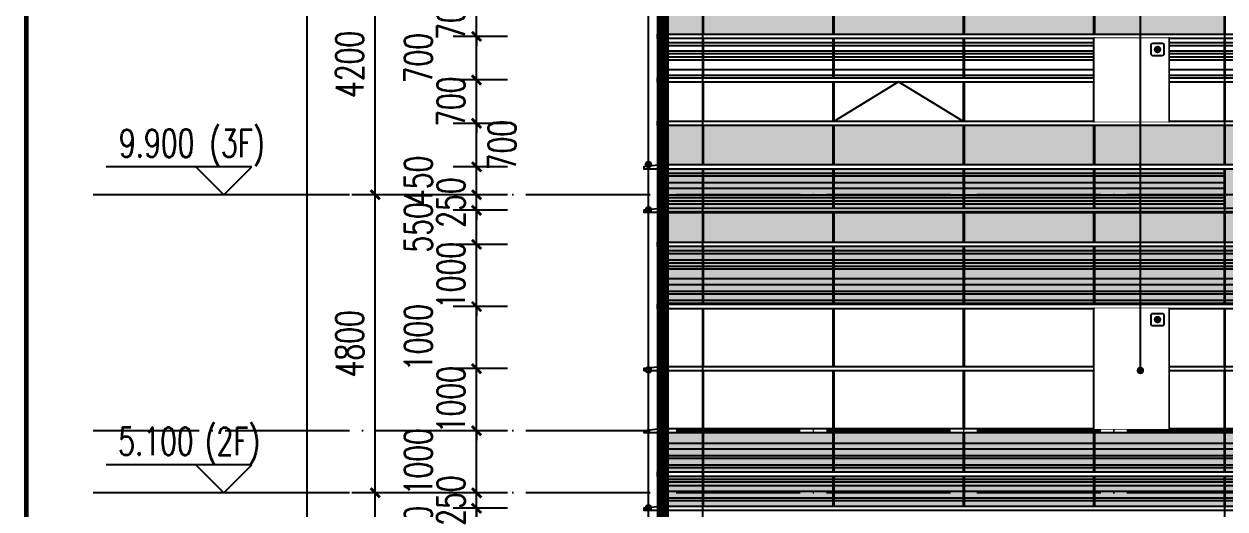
# Model space of a CAD drawing. Header units: millimetres. Extents: x 708158 to 1984082, y -168213 to -53.
# Drawn here: x 838020 to 857358, y -81118 to -73306 of the extents above; entities that cross this region are included whole.
import ezdxf

# ---------------------------------------------------------------- set-up
doc = ezdxf.new("R2010")
doc.units = ezdxf.units.MM
doc.header["$LTSCALE"] = 1000
doc.set_wipeout_variables(frame=1)
doc.linetypes.add('DOTE', pattern=[2.42, 2, -0.2, 0.02, -0.2])
doc.layers.get('0').update_dxf_attribs({"color": 8})
for name, color, linetype in [('A-AXIS', 1, 'DOTE'), ('A-看线', 63, 'Continuous'), ('DIM_ELEV', 3, 'Continuous'), ('DIM_LEAD', 3, 'Continuous'), ('DOTE', 1, 'DOTE'), ('PUB_DIM', 3, 'Continuous'), ('PUB_TEXT', 7, 'Continuous'), ('WINDOW', 4, 'Continuous'), ('立面加粗', 5, 'Continuous'), ('立面填充线2 穿孔板', 105, 'Continuous'), ('立面窗户线', 21, 'Continuous')]:
    doc.layers.add(name, color=color, linetype=linetype)
doc.layers.add('E-百叶', color=8, linetype='Continuous', lineweight=35)
doc.layers.add('图框', color=4, linetype='Continuous', lineweight=35)
doc.styles.add('_TCH_DIM', font='SIMPLEX', dxfattribs={"bigfont": 'GBCBIG'})
doc.styles.add('_TCH_DIM_T3', font='SIMPLEX', dxfattribs={"width": 0.705882, "bigfont": 'GBCBIG'})
doc.dimstyles.new('_TCH_ARCH&&150', dxfattribs={"dimtxt": 446.25, "dimasz": 150, "dimexe": 375, "dimexo": 450, "dimgap": 189.375, "dimtad": 1, "dimdec": 0, "dimzin": 0, "dimdsep": 46, "dimtxsty": '_TCH_DIM_T3', "dimblk": 'ARCHTICK', "dimcen": 0.09, "dimclrt": 7, "dimazin": 2, "dimtfac": 1, "dimtdec": 0, "dimtix": 1, "dimtmove": 2, "dimatfit": 3, "dimfxl": 1, "dimtolj": 1, "dimtzin": 0, "dimarcsym": 0})

# ---------------------------------------------------------------- blocks, each defined once
blk = doc.blocks.new('A$C24AE1B25')
at = {"layer": '立面窗户线'}
blk.add_lwpolyline([(46850, 30), (0, 30), (-30, 30), (-300, 0), (-300, -30), (0, -30), (46850, -30)], dxfattribs=at)
blk = doc.blocks.new('A$C16C20297')
at = {"layer": 'A-看线'}
for points in [[(10, -170), (650, -170), (650, -270), (10, -270)], [(10, -370), (650, -370), (650, -420), (10, -420)], [(10, -520), (650, -520), (650, -570), (10, -570)], [(10, -750), (650, -750), (650, -800), (10, -800)], [(10, -850), (650, -850), (650, -950), (10, -950)], [(10, -1050), (650, -1050), (650, -1100), (10, -1100)]]:
    blk.add_lwpolyline(points, close=True, dxfattribs=at)
at = {"layer": 'WINDOW'}
for points in [[(0, 0), (10, 0), (10, -640), (0, -640)], [(650, 0), (660, 0), (660, -640), (650, -640)], [(0, -700), (10, -700), (10, -1190), (0, -1190)], [(650, -700), (660, -700), (660, -1190), (650, -1190)]]:
    blk.add_lwpolyline(points, close=True, dxfattribs=at)
blk = doc.blocks.new('A$C079B5708')
at = {"layer": 'A-看线'}
for points in [[(0, -170), (2090, -170), (2090, -270), (0, -270)], [(2100, -170), (4190, -170), (4190, -270), (2100, -270)], [(4200, -170), (6290, -170), (6290, -270), (4200, -270)], [(6300, -170), (8390, -170), (8390, -270), (6300, -270)], [(0, -370), (2090, -370), (2090, -420), (0, -420)], [(2100, -370), (4190, -370), (4190, -420), (2100, -420)], [(4200, -370), (6290, -370), (6290, -420), (4200, -420)], [(6300, -370), (8390, -370), (8390, -420), (6300, -420)], [(0, -520), (2090, -520), (2090, -570), (0, -570)], [(2100, -520), (4190, -520), (4190, -570), (2100, -570)], [(4200, -520), (6290, -520), (6290, -570), (4200, -570)], [(6300, -520), (8390, -520), (8390, -570), (6300, -570)], [(0, -750), (2090, -750), (2090, -800), (0, -800)], [(2100, -750), (4190, -750), (4190, -800), (2100, -800)], [(4200, -750), (6290, -750), (6290, -800), (4200, -800)], [(6300, -750), (8390, -750), (8390, -800), (6300, -800)], [(0, -850), (2090, -850), (2090, -950), (0, -950)], [(2100, -850), (4190, -850), (4190, -950), (2100, -950)], [(4200, -850), (6290, -850), (6290, -950), (4200, -950)], [(6300, -850), (8390, -850), (8390, -950), (6300, -950)], [(0, -1050), (2090, -1050), (2090, -1100), (0, -1100)], [(2100, -1050), (4190, -1050), (4190, -1100), (2100, -1100)], [(4200, -1050), (6290, -1050), (6290, -1100), (4200, -1100)], [(6300, -1050), (8390, -1050), (8390, -1100), (6300, -1100)]]:
    blk.add_lwpolyline(points, close=True, dxfattribs=at)
at = {"layer": 'WINDOW'}
for points in [[(2090, 0), (2100, 0), (2100, -640), (2090, -640)], [(4190, 0), (4200, 0), (4200, -640), (4190, -640)], [(6290, 0), (6300, 0), (6300, -640), (6290, -640)], [(8390, 0), (8400, 0), (8400, -640), (8390, -640)], [(2090, -700), (2100, -700), (2100, -1190), (2090, -1190)], [(4190, -700), (4200, -700), (4200, -1190), (4190, -1190)], [(6290, -700), (6300, -700), (6300, -1190), (6290, -1190)], [(8390, -700), (8400, -700), (8400, -1190), (8390, -1190)]]:
    blk.add_lwpolyline(points, close=True, dxfattribs=at)
blk = doc.blocks.new('A$C05264923')
at = {"layer": '立面窗户线'}
blk.add_lwpolyline([(46850, 30), (0, 30), (-90, 30), (-90, -30), (0, -30), (46850, -30)], dxfattribs=at)
blk = doc.blocks.new('A$C570A7CAF')
at = {"layer": 'A-看线'}
for points in [[(10, -70), (650, -70), (650, -120), (10, -120)], [(10, -220), (650, -220), (650, -270), (10, -270)], [(10, -320), (650, -320), (650, -370), (10, -370)], [(10, -520), (650, -520), (650, -620), (10, -620)], [(10, -720), (650, -720), (650, -770), (10, -770)], [(10, -870), (650, -870), (650, -920), (10, -920)]]:
    blk.add_lwpolyline(points, close=True, dxfattribs=at)
at = {"layer": 'WINDOW'}
for points in [[(0, 0), (10, 0), (10, -940), (0, -940)], [(650, 0), (660, 0), (660, -940), (650, -940)]]:
    blk.add_lwpolyline(points, close=True, dxfattribs=at)
blk = doc.blocks.new('A$C48FF79B3')
at = {"layer": 'A-看线'}
for points in [[(0, -70), (2090, -70), (2090, -120), (0, -120)], [(2100, -70), (4190, -70), (4190, -120), (2100, -120)], [(4200, -70), (6290, -70), (6290, -120), (4200, -120)], [(6300, -70), (8390, -70), (8390, -120), (6300, -120)], [(0, -220), (2090, -220), (2090, -270), (0, -270)], [(0, -320), (2090, -320), (2090, -370), (0, -370)], [(2100, -220), (4190, -220), (4190, -270), (2100, -270)], [(2100, -320), (4190, -320), (4190, -370), (2100, -370)], [(4200, -220), (6290, -220), (6290, -270), (4200, -270)], [(4200, -320), (6290, -320), (6290, -370), (4200, -370)], [(6300, -220), (8390, -220), (8390, -270), (6300, -270)], [(6300, -320), (8390, -320), (8390, -370), (6300, -370)], [(0, -520), (2090, -520), (2090, -620), (0, -620)], [(2100, -520), (4190, -520), (4190, -620), (2100, -620)], [(4200, -520), (6290, -520), (6290, -620), (4200, -620)], [(6300, -520), (8390, -520), (8390, -620), (6300, -620)], [(0, -720), (2090, -720), (2090, -770), (0, -770)], [(2100, -720), (4190, -720), (4190, -770), (2100, -770)], [(4200, -720), (6290, -720), (6290, -770), (4200, -770)], [(6300, -720), (8390, -720), (8390, -770), (6300, -770)], [(0, -870), (2090, -870), (2090, -920), (0, -920)], [(2100, -870), (4190, -870), (4190, -920), (2100, -920)], [(4200, -870), (6290, -870), (6290, -920), (4200, -920)], [(6300, -870), (8390, -870), (8390, -920), (6300, -920)]]:
    blk.add_lwpolyline(points, close=True, dxfattribs=at)
at = {"layer": 'WINDOW'}
for points in [[(2090, 0), (2100, 0), (2100, -940), (2090, -940)], [(4190, 0), (4200, 0), (4200, -940), (4190, -940)], [(6290, 0), (6300, 0), (6300, -940), (6290, -940)], [(8390, 0), (8400, 0), (8400, -940), (8390, -940)]]:
    blk.add_lwpolyline(points, close=True, dxfattribs=at)
blk = doc.blocks.new('A$C1E11455A')
at = {"layer": 'A-看线'}
for points in [[(5, -70), (645, -70), (645, -120), (5, -120)], [(5, -220), (645, -220), (645, -320), (5, -320)], [(5, -420), (645, -420), (645, -470), (5, -470)], [(5, -520), (645, -520), (645, -570), (5, -570)]]:
    blk.add_lwpolyline(points, close=True, dxfattribs=at)
at = {"layer": 'WINDOW'}
for points in [[(-5, 0), (5, 0), (5, -640), (-5, -640)], [(645, 0), (655, 0), (655, -640), (645, -640)]]:
    blk.add_lwpolyline(points, close=True, dxfattribs=at)
blk = doc.blocks.new('A$C0C685A8F')
at = {"layer": 'A-看线'}
for points in [[(0, -70), (2090, -70), (2090, -120), (0, -120)], [(2100, -70), (4190, -70), (4190, -120), (2100, -120)], [(4200, -70), (6290, -70), (6290, -120), (4200, -120)], [(6300, -70), (8390, -70), (8390, -120), (6300, -120)], [(0, -220), (2090, -220), (2090, -320), (0, -320)], [(2100, -220), (4190, -220), (4190, -320), (2100, -320)], [(4200, -220), (6290, -220), (6290, -320), (4200, -320)], [(6300, -220), (8390, -220), (8390, -320), (6300, -320)], [(0, -420), (2090, -420), (2090, -470), (0, -470)], [(0, -520), (2090, -520), (2090, -570), (0, -570)], [(2100, -420), (4190, -420), (4190, -470), (2100, -470)], [(2100, -520), (4190, -520), (4190, -570), (2100, -570)], [(4200, -420), (6290, -420), (6290, -470), (4200, -470)], [(4200, -520), (6290, -520), (6290, -570), (4200, -570)], [(6300, -420), (8390, -420), (8390, -470), (6300, -470)], [(6300, -520), (8390, -520), (8390, -570), (6300, -570)]]:
    blk.add_lwpolyline(points, close=True, dxfattribs=at)
at = {"layer": 'WINDOW'}
for points in [[(2090, 0), (2100, 0), (2100, -640), (2090, -640)], [(4190, 0), (4200, 0), (4200, -640), (4190, -640)], [(6290, 0), (6300, 0), (6300, -640), (6290, -640)], [(8390, 0), (8400, 0), (8400, -640), (8390, -640)]]:
    blk.add_lwpolyline(points, close=True, dxfattribs=at)
blk = doc.blocks.new('A$C3C50578F')
at = {"layer": 'WINDOW'}
for points in [[(0, 0), (10, 0), (10, -490), (0, -490)], [(650, 0), (660, 0), (660, -490), (650, -490)], [(0, -1550), (10, -1550), (10, -2490), (0, -2490)], [(650, -1550), (660, -1550), (660, -2490), (650, -2490)], [(0, -2550), (10, -2550), (10, -3490), (0, -3490)], [(650, -2550), (660, -2550), (660, -3490), (650, -3490)]]:
    blk.add_lwpolyline(points, close=True, dxfattribs=at)
blk = doc.blocks.new('A$C646C2EE2')
at = {"layer": 'A-看线'}
for points in [[(0, -70), (2090, -70), (2090, -120), (0, -120)], [(2100, -70), (4190, -70), (4190, -120), (2100, -120)], [(4200, -70), (6290, -70), (6290, -120), (4200, -120)], [(6300, -70), (8390, -70), (8390, -120), (6300, -120)], [(0, -200), (2090, -200), (2090, -250), (0, -250)], [(0, -300), (2090, -300), (2090, -350), (0, -350)], [(2100, -200), (4190, -200), (4190, -250), (2100, -250)], [(2100, -300), (4190, -300), (4190, -350), (2100, -350)], [(4200, -200), (6290, -200), (6290, -250), (4200, -250)], [(4200, -300), (6290, -300), (6290, -350), (4200, -350)], [(6300, -200), (8390, -200), (8390, -250), (6300, -250)], [(6300, -300), (8390, -300), (8390, -350), (6300, -350)], [(0, -500), (2090, -500), (2090, -600), (0, -600)], [(2100, -500), (4190, -500), (4190, -600), (2100, -600)], [(4200, -500), (6290, -500), (6290, -600), (4200, -600)], [(6300, -500), (8390, -500), (8390, -600), (6300, -600)]]:
    blk.add_lwpolyline(points, close=True, dxfattribs=at)
at = {"layer": 'WINDOW'}
for points in [[(2090, 0), (2100, 0), (2100, -640), (2090, -640)], [(4190, 0), (4200, 0), (4200, -640), (4190, -640)], [(6290, 0), (6300, 0), (6300, -640), (6290, -640)], [(8390, 0), (8400, 0), (8400, -640), (8390, -640)]]:
    blk.add_lwpolyline(points, close=True, dxfattribs=at)
blk = doc.blocks.new('A$C4AFF7EBF')
at = {"layer": 'A-看线'}
for points in [[(5, -70), (645, -70), (645, -120), (5, -120)], [(5, -200), (645, -200), (645, -250), (5, -250)], [(5, -300), (645, -300), (645, -350), (5, -350)], [(5, -500), (645, -500), (645, -600), (5, -600)]]:
    blk.add_lwpolyline(points, close=True, dxfattribs=at)
at = {"layer": 'WINDOW'}
for points in [[(-5, 0), (5, 0), (5, -640), (-5, -640)], [(645, 0), (655, 0), (655, -640), (645, -640)]]:
    blk.add_lwpolyline(points, close=True, dxfattribs=at)
blk = doc.blocks.new('A$C59A864C1')
at = {"layer": 'WINDOW'}
for points in [[(2090, 0), (2100, 0), (2100, -640), (2090, -640)], [(4190, 0), (4200, 0), (4200, -640), (4190, -640)], [(6290, 0), (6300, 0), (6300, -640), (6290, -640)], [(8390, 0), (8400, 0), (8400, -640), (8390, -640)], [(2090, -1400), (2100, -1400), (2100, -2040), (2090, -2040)], [(4190, -1400), (4200, -1400), (4200, -2040), (4190, -2040)], [(6290, -1400), (6300, -1400), (6300, -2040), (6290, -2040)], [(8390, -1400), (8400, -1400), (8400, -2040), (8390, -2040)], [(2090, -2100), (2100, -2100), (2100, -2740), (2090, -2740)], [(4190, -2100), (4200, -2100), (4200, -2740), (4190, -2740)], [(6290, -2100), (6300, -2100), (6300, -2740), (6290, -2740)], [(8390, -2100), (8400, -2100), (8400, -2740), (8390, -2740)]]:
    blk.add_lwpolyline(points, close=True, dxfattribs=at)
blk.add_lwpolyline([(4190, -2040), (3145, -1400), (2100, -2040)], dxfattribs=at)
blk = doc.blocks.new('A$C4BD9167B')
at = {"layer": 'WINDOW'}
for points in [[(-5, 0), (5, 0), (5, -640), (-5, -640)], [(645, 0), (655, 0), (655, -640), (645, -640)], [(-5, -1400), (5, -1400), (5, -2040), (-5, -2040)], [(645, -1400), (655, -1400), (655, -2040), (645, -2040)], [(-5, -2100), (5, -2100), (5, -2740), (-5, -2740)], [(645, -2100), (655, -2100), (655, -2740), (645, -2740)]]:
    blk.add_lwpolyline(points, close=True, dxfattribs=at)
blk = doc.blocks.new('A$C3ddea0d8')
at = {"layer": 'DIM_LEAD', "color": 1}
blk.add_lwpolyline([(-80, 100), (80, 100, -0.414214), (100, 80), (100, -80, -0.414214), (80, -100), (-80, -100, -0.414214), (-100, -80), (-100, 80, -0.414214)], format="xyb", close=True, dxfattribs=at)
at = {"layer": 'DIM_LEAD', "color": 1, "const_width": 60}
blk.add_lwpolyline([(0, -30, 1), (0, 30, 1)], format="xyb", close=True, dxfattribs=at)
blk = doc.blocks.new('A$C742050ed')
at = {"layer": 'WINDOW'}
for points in [[(10, 0), (0, 0), (0, -1940), (10, -1940)], [(1210, 0), (1200, 0), (1200, -1940), (1210, -1940)]]:
    blk.add_lwpolyline(points, close=True, dxfattribs=at)
blk.add_wipeout([(10, 0), (1200, 0), (1200, -1940), (10, -1940)]).dxf.layer = 'WINDOW'
blk.add_blockref('A$C3ddea0d8', (1024, -180))
blk = doc.blocks.new('A$C68c6f59b')
at = {"layer": 'WINDOW'}
for points in [[(10, -700), (0, -700), (0, -2040), (10, -2040)], [(1210, -700), (1200, -700), (1200, -2040), (1210, -2040)]]:
    blk.add_lwpolyline(points, close=True, dxfattribs=at)
blk.add_wipeout([(10, -700), (1200, -700), (1200, -2040), (10, -2040)]).dxf.layer = 'WINDOW'
blk.add_blockref('A$C3ddea0d8', (1024, -880))
blk = doc.blocks.new('A$C1b228231')
at = {"layer": 'E-百叶'}
for name, p in [('A$C68c6f59b', (0, -29400)), ('A$C742050ed', (0, -34450))]:
    blk.add_blockref(name, p, dxfattribs=at)
blk = doc.blocks.new('A$C998f5811')
at = {"layer": '图框', "color": 4, "const_width": 74.2}
blk.add_lwpolyline([(-122400, 1500), (-1500, 1500), (-1500, 87600), (-122400, 87600)], close=True, dxfattribs=at)
blk = doc.blocks.new('_ArchTick')
at = {"color": 0, "linetype": 'ByBlock', "const_width": 0.3}
blk.add_lwpolyline([(-0.5, -0.5), (0.5, 0.5)], dxfattribs=at)
blk = doc.blocks.new('*D648')
at = {"layer": 'Defpoints', "color": 0, "transparency": 16777216}
for p in [(845307, -81107), (846255, -81107), (846255, -82107)]:
    blk.add_point(p, dxfattribs=at)
at = {"layer": 'PUB_DIM', "color": 0, "lineweight": -2, "transparency": 16777216}
for p, q in [((845805, -81107), (844932, -81107)), ((845307, -82107), (845307, -81107)), ((845805, -82107), (844932, -82107))]:
    blk.add_line(p, q, dxfattribs=at)
at = {"layer": 'PUB_DIM', "color": 0, "lineweight": -2, "transparency": 16777216, "xscale": 150, "yscale": 150, "zscale": 150}
for p, rotation in [((845307, -81107), 90), ((845307, -82107), 270)]:
    blk.add_blockref('_ArchTick', p, dxfattribs=dict(at, rotation=rotation))
at = {"layer": 'PUB_DIM', "color": 7, "transparency": 16777216, "insert": (844369, -81607), "char_height": 446.2, "attachment_point": 5, "rotation": 90, "style": '_TCH_DIM_T3'}
blk.add_mtext('\\A1;1000', dxfattribs=at)
blk = doc.blocks.new('*D649')
at = {"layer": 'Defpoints', "color": 0, "transparency": 16777216}
for p in [(845307, -80857), (846255, -80857), (846255, -81107)]:
    blk.add_point(p, dxfattribs=at)
at = {"layer": 'PUB_DIM', "color": 0, "lineweight": -2, "transparency": 16777216}
for p, q in [((845307, -80857), (845307, -80707)), ((845805, -80857), (844932, -80857)), ((845307, -81107), (845307, -80857)), ((845805, -81107), (844932, -81107)), ((845307, -81107), (845307, -81257))]:
    blk.add_line(p, q, dxfattribs=at)
at = {"layer": 'PUB_DIM', "color": 0, "lineweight": -2, "transparency": 16777216, "xscale": 150, "yscale": 150, "zscale": 150}
for p, rotation in [((845307, -80857), 270), ((845307, -81107), 90)]:
    blk.add_blockref('_ArchTick', p, dxfattribs=dict(at, rotation=rotation))
at = {"layer": 'PUB_DIM', "color": 7, "transparency": 16777216, "insert": (844894, -80982), "char_height": 446.2, "attachment_point": 5, "rotation": 90, "style": '_TCH_DIM_T3'}
blk.add_mtext('\\A1;250', dxfattribs=at)
blk = doc.blocks.new('*D650')
at = {"layer": 'Defpoints', "color": 0, "transparency": 16777216}
for p in [(845307, -79857), (846255, -79857), (846255, -80857)]:
    blk.add_point(p, dxfattribs=at)
at = {"layer": 'PUB_DIM', "color": 0, "lineweight": -2, "transparency": 16777216}
for p, q in [((845805, -79857), (844932, -79857)), ((845307, -80857), (845307, -79857)), ((845805, -80857), (844932, -80857))]:
    blk.add_line(p, q, dxfattribs=at)
at = {"layer": 'PUB_DIM', "color": 0, "lineweight": -2, "transparency": 16777216, "xscale": 150, "yscale": 150, "zscale": 150}
for p, rotation in [((845307, -79857), 90), ((845307, -80857), 270)]:
    blk.add_blockref('_ArchTick', p, dxfattribs=dict(at, rotation=rotation))
at = {"layer": 'PUB_DIM', "color": 7, "transparency": 16777216, "insert": (844369, -80357), "char_height": 446.2, "attachment_point": 5, "rotation": 90, "style": '_TCH_DIM_T3'}
blk.add_mtext('\\A1;1000', dxfattribs=at)
blk = doc.blocks.new('*D651')
at = {"layer": 'Defpoints', "color": 0, "transparency": 16777216}
for p in [(845307, -78857), (846255, -78857), (846255, -79857)]:
    blk.add_point(p, dxfattribs=at)
at = {"layer": 'PUB_DIM', "color": 0, "lineweight": -2, "transparency": 16777216}
for p, q in [((845805, -78857), (844932, -78857)), ((845307, -78857), (845307, -78707)), ((845307, -79857), (845307, -78857)), ((845805, -79857), (844932, -79857)), ((845307, -79857), (845307, -80007))]:
    blk.add_line(p, q, dxfattribs=at)
at = {"layer": 'PUB_DIM', "color": 0, "lineweight": -2, "transparency": 16777216, "xscale": 150, "yscale": 150, "zscale": 150}
for p, rotation in [((845307, -78857), 270), ((845307, -79857), 90)]:
    blk.add_blockref('_ArchTick', p, dxfattribs=dict(at, rotation=rotation))
at = {"layer": 'PUB_DIM', "color": 7, "transparency": 16777216, "insert": (844894, -79357), "char_height": 446.2, "attachment_point": 5, "rotation": 90, "style": '_TCH_DIM_T3'}
blk.add_mtext('\\A1;1000', dxfattribs=at)
blk = doc.blocks.new('*D652')
at = {"layer": 'Defpoints', "color": 0, "transparency": 16777216}
for p in [(845307, -77857), (846255, -77857), (846255, -78857)]:
    blk.add_point(p, dxfattribs=at)
at = {"layer": 'PUB_DIM', "color": 0, "lineweight": -2, "transparency": 16777216}
for p, q in [((845805, -77857), (844932, -77857)), ((845307, -78857), (845307, -77857)), ((845805, -78857), (844932, -78857))]:
    blk.add_line(p, q, dxfattribs=at)
at = {"layer": 'PUB_DIM', "color": 0, "lineweight": -2, "transparency": 16777216, "xscale": 150, "yscale": 150, "zscale": 150}
for p, rotation in [((845307, -77857), 90), ((845307, -78857), 270)]:
    blk.add_blockref('_ArchTick', p, dxfattribs=dict(at, rotation=rotation))
at = {"layer": 'PUB_DIM', "color": 7, "transparency": 16777216, "insert": (844369, -78357), "char_height": 446.2, "attachment_point": 5, "rotation": 90, "style": '_TCH_DIM_T3'}
blk.add_mtext('\\A1;1000', dxfattribs=at)
blk = doc.blocks.new('*D653')
at = {"layer": 'Defpoints', "color": 0, "transparency": 16777216}
for p in [(845307, -76857), (846255, -76857), (846255, -77857)]:
    blk.add_point(p, dxfattribs=at)
at = {"layer": 'PUB_DIM', "color": 0, "lineweight": -2, "transparency": 16777216}
for p, q in [((845307, -76857), (845307, -76707)), ((845805, -76857), (844932, -76857)), ((845307, -77857), (845307, -76857)), ((845805, -77857), (844932, -77857)), ((845307, -77857), (845307, -78007))]:
    blk.add_line(p, q, dxfattribs=at)
at = {"layer": 'PUB_DIM', "color": 0, "lineweight": -2, "transparency": 16777216, "xscale": 150, "yscale": 150, "zscale": 150}
for p, rotation in [((845307, -76857), 270), ((845307, -77857), 90)]:
    blk.add_blockref('_ArchTick', p, dxfattribs=dict(at, rotation=rotation))
at = {"layer": 'PUB_DIM', "color": 7, "transparency": 16777216, "insert": (844894, -77357), "char_height": 446.2, "attachment_point": 5, "rotation": 90, "style": '_TCH_DIM_T3'}
blk.add_mtext('\\A1;1000', dxfattribs=at)
blk = doc.blocks.new('*D654')
at = {"layer": 'Defpoints', "color": 0, "transparency": 16777216}
for p in [(845307, -76307), (846255, -76307), (846255, -76857)]:
    blk.add_point(p, dxfattribs=at)
at = {"layer": 'PUB_DIM', "color": 0, "lineweight": -2, "transparency": 16777216}
for p, q in [((845805, -76307), (844932, -76307)), ((845307, -76857), (845307, -76307)), ((845805, -76857), (844932, -76857))]:
    blk.add_line(p, q, dxfattribs=at)
at = {"layer": 'PUB_DIM', "color": 0, "lineweight": -2, "transparency": 16777216, "xscale": 150, "yscale": 150, "zscale": 150}
for p, rotation in [((845307, -76307), 90), ((845307, -76857), 270)]:
    blk.add_blockref('_ArchTick', p, dxfattribs=dict(at, rotation=rotation))
at = {"layer": 'PUB_DIM', "color": 7, "transparency": 16777216, "insert": (844369, -76582), "char_height": 446.2, "attachment_point": 5, "rotation": 90, "style": '_TCH_DIM_T3'}
blk.add_mtext('\\A1;550', dxfattribs=at)
blk = doc.blocks.new('*D655')
at = {"layer": 'Defpoints', "color": 0, "transparency": 16777216}
for p in [(845307, -76057), (846255, -76057), (846255, -76307)]:
    blk.add_point(p, dxfattribs=at)
at = {"layer": 'PUB_DIM', "color": 0, "lineweight": -2, "transparency": 16777216}
for p, q in [((845307, -76057), (845307, -75907)), ((845805, -76057), (844932, -76057)), ((845307, -76307), (845307, -76057)), ((845805, -76307), (844932, -76307)), ((845307, -76307), (845307, -76457))]:
    blk.add_line(p, q, dxfattribs=at)
at = {"layer": 'PUB_DIM', "color": 0, "lineweight": -2, "transparency": 16777216, "xscale": 150, "yscale": 150, "zscale": 150}
for p, rotation in [((845307, -76057), 270), ((845307, -76307), 90)]:
    blk.add_blockref('_ArchTick', p, dxfattribs=dict(at, rotation=rotation))
at = {"layer": 'PUB_DIM', "color": 7, "transparency": 16777216, "insert": (844894, -76182), "char_height": 446.2, "attachment_point": 5, "rotation": 90, "style": '_TCH_DIM_T3'}
blk.add_mtext('\\A1;250', dxfattribs=at)
blk = doc.blocks.new('*D656')
at = {"layer": 'Defpoints', "color": 0, "transparency": 16777216}
for p in [(845307, -75607), (846255, -75607), (846255, -76057)]:
    blk.add_point(p, dxfattribs=at)
at = {"layer": 'PUB_DIM', "color": 0, "lineweight": -2, "transparency": 16777216}
for p, q in [((845805, -75607), (844932, -75607)), ((845307, -76057), (845307, -75607)), ((845805, -76057), (844932, -76057))]:
    blk.add_line(p, q, dxfattribs=at)
at = {"layer": 'PUB_DIM', "color": 0, "lineweight": -2, "transparency": 16777216, "xscale": 150, "yscale": 150, "zscale": 150}
for p, rotation in [((845307, -75607), 90), ((845307, -76057), 270)]:
    blk.add_blockref('_ArchTick', p, dxfattribs=dict(at, rotation=rotation))
at = {"layer": 'PUB_DIM', "color": 7, "transparency": 16777216, "insert": (844369, -75832), "char_height": 446.2, "attachment_point": 5, "rotation": 90, "style": '_TCH_DIM_T3'}
blk.add_mtext('\\A1;450', dxfattribs=at)
blk = doc.blocks.new('*D657')
at = {"layer": 'Defpoints', "color": 0, "transparency": 16777216}
for p in [(845307, -74907), (846255, -74907), (846255, -75607)]:
    blk.add_point(p, dxfattribs=at)
at = {"layer": 'PUB_DIM', "color": 0, "lineweight": -2, "transparency": 16777216}
for p, q in [((845805, -74907), (844932, -74907)), ((845307, -75607), (845307, -74907)), ((845805, -75607), (844932, -75607))]:
    blk.add_line(p, q, dxfattribs=at)
at = {"layer": 'PUB_DIM', "color": 0, "lineweight": -2, "transparency": 16777216, "xscale": 150, "yscale": 150, "zscale": 150}
for p, rotation in [((845307, -74907), 90), ((845307, -75607), 270)]:
    blk.add_blockref('_ArchTick', p, dxfattribs=dict(at, rotation=rotation))
at = {"layer": 'PUB_DIM', "color": 7, "transparency": 16777216, "insert": (845719, -75257), "char_height": 446.2, "attachment_point": 5, "rotation": 90, "style": '_TCH_DIM_T3'}
blk.add_mtext('\\A1;700', dxfattribs=at)
blk = doc.blocks.new('*D658')
at = {"layer": 'Defpoints', "color": 0, "transparency": 16777216}
for p in [(845307, -74207), (846255, -74207), (846255, -74907)]:
    blk.add_point(p, dxfattribs=at)
at = {"layer": 'PUB_DIM', "color": 0, "lineweight": -2, "transparency": 16777216}
for p, q in [((845307, -74207), (845307, -74057)), ((845805, -74207), (844932, -74207)), ((845307, -74907), (845307, -74207)), ((845805, -74907), (844932, -74907)), ((845307, -74907), (845307, -75057))]:
    blk.add_line(p, q, dxfattribs=at)
at = {"layer": 'PUB_DIM', "color": 0, "lineweight": -2, "transparency": 16777216, "xscale": 150, "yscale": 150, "zscale": 150}
for p, rotation in [((845307, -74207), 270), ((845307, -74907), 90)]:
    blk.add_blockref('_ArchTick', p, dxfattribs=dict(at, rotation=rotation))
at = {"layer": 'PUB_DIM', "color": 7, "transparency": 16777216, "insert": (844894, -74557), "char_height": 446.2, "attachment_point": 5, "rotation": 90, "style": '_TCH_DIM_T3'}
blk.add_mtext('\\A1;700', dxfattribs=at)
blk = doc.blocks.new('*D659')
at = {"layer": 'Defpoints', "color": 0, "transparency": 16777216}
for p in [(845307, -73507), (846255, -73507), (846255, -74207)]:
    blk.add_point(p, dxfattribs=at)
at = {"layer": 'PUB_DIM', "color": 0, "lineweight": -2, "transparency": 16777216}
for p, q in [((845805, -73507), (844932, -73507)), ((845307, -74207), (845307, -73507)), ((845805, -74207), (844932, -74207))]:
    blk.add_line(p, q, dxfattribs=at)
at = {"layer": 'PUB_DIM', "color": 0, "lineweight": -2, "transparency": 16777216, "xscale": 150, "yscale": 150, "zscale": 150}
for p, rotation in [((845307, -73507), 90), ((845307, -74207), 270)]:
    blk.add_blockref('_ArchTick', p, dxfattribs=dict(at, rotation=rotation))
at = {"layer": 'PUB_DIM', "color": 7, "transparency": 16777216, "insert": (844369, -73857), "char_height": 446.2, "attachment_point": 5, "rotation": 90, "style": '_TCH_DIM_T3'}
blk.add_mtext('\\A1;700', dxfattribs=at)
blk = doc.blocks.new('*D660')
at = {"layer": 'Defpoints', "color": 0, "transparency": 16777216}
for p in [(845307, -72807), (846255, -72807), (846255, -73507)]:
    blk.add_point(p, dxfattribs=at)
at = {"layer": 'PUB_DIM', "color": 0, "lineweight": -2, "transparency": 16777216}
for p, q in [((845307, -72807), (845307, -72657)), ((845805, -72807), (844932, -72807)), ((845307, -73507), (845307, -72807)), ((845805, -73507), (844932, -73507)), ((845307, -73507), (845307, -73657))]:
    blk.add_line(p, q, dxfattribs=at)
at = {"layer": 'PUB_DIM', "color": 0, "lineweight": -2, "transparency": 16777216, "xscale": 150, "yscale": 150, "zscale": 150}
for p, rotation in [((845307, -72807), 270), ((845307, -73507), 90)]:
    blk.add_blockref('_ArchTick', p, dxfattribs=dict(at, rotation=rotation))
at = {"layer": 'PUB_DIM', "color": 7, "transparency": 16777216, "insert": (844894, -73157), "char_height": 446.2, "attachment_point": 5, "rotation": 90, "style": '_TCH_DIM_T3'}
blk.add_mtext('\\A1;700', dxfattribs=at)
blk = doc.blocks.new('*D719')
at = {"layer": 'Defpoints', "color": 0, "transparency": 16777216}
for p in [(842578, -37657), (845052, -37657), (845052, -85957)]:
    blk.add_point(p, dxfattribs=at)
at = {"layer": 'PUB_DIM', "color": 0, "lineweight": -2, "transparency": 16777216}
for p, q in [((844602, -37657), (842203, -37657)), ((842578, -85957), (842578, -37657)), ((844602, -85957), (842203, -85957))]:
    blk.add_line(p, q, dxfattribs=at)
at = {"layer": 'PUB_DIM', "color": 0, "lineweight": -2, "transparency": 16777216, "xscale": 150, "yscale": 150, "zscale": 150}
for p, rotation in [((842578, -37657), 90), ((842578, -85957), 270)]:
    blk.add_blockref('_ArchTick', p, dxfattribs=dict(at, rotation=rotation))
at = {"layer": 'PUB_DIM', "color": 7, "transparency": 16777216, "insert": (842166, -61807), "char_height": 446.2, "attachment_point": 5, "rotation": 90, "style": '_TCH_DIM_T3'}
blk.add_mtext('\\A1;48300', dxfattribs=at)
blk = doc.blocks.new('*D720')
at = {"layer": 'Defpoints', "color": 0, "transparency": 16777216}
for p in [(843675, -80857), (845052, -80857), (845052, -85957)]:
    blk.add_point(p, dxfattribs=at)
at = {"layer": 'PUB_DIM', "color": 0, "lineweight": -2, "transparency": 16777216}
for p, q in [((844602, -80857), (843300, -80857)), ((843675, -85957), (843675, -80857)), ((844602, -85957), (843300, -85957))]:
    blk.add_line(p, q, dxfattribs=at)
at = {"layer": 'PUB_DIM', "color": 0, "lineweight": -2, "transparency": 16777216, "xscale": 150, "yscale": 150, "zscale": 150}
for p, rotation in [((843675, -80857), 90), ((843675, -85957), 270)]:
    blk.add_blockref('_ArchTick', p, dxfattribs=dict(at, rotation=rotation))
at = {"layer": 'PUB_DIM', "color": 7, "transparency": 16777216, "insert": (843262, -83407), "char_height": 446.2, "attachment_point": 5, "rotation": 90, "style": '_TCH_DIM_T3'}
blk.add_mtext('\\A1;5100', dxfattribs=at)
blk = doc.blocks.new('*D721')
at = {"layer": 'Defpoints', "color": 0, "transparency": 16777216}
for p in [(843675, -76057), (845052, -76057), (845052, -80857)]:
    blk.add_point(p, dxfattribs=at)
at = {"layer": 'PUB_DIM', "color": 0, "lineweight": -2, "transparency": 16777216}
for p, q in [((844602, -76057), (843300, -76057)), ((843675, -80857), (843675, -76057)), ((844602, -80857), (843300, -80857))]:
    blk.add_line(p, q, dxfattribs=at)
at = {"layer": 'PUB_DIM', "color": 0, "lineweight": -2, "transparency": 16777216, "xscale": 150, "yscale": 150, "zscale": 150}
for p, rotation in [((843675, -76057), 90), ((843675, -80857), 270)]:
    blk.add_blockref('_ArchTick', p, dxfattribs=dict(at, rotation=rotation))
at = {"layer": 'PUB_DIM', "color": 7, "transparency": 16777216, "insert": (843262, -78457), "char_height": 446.2, "attachment_point": 5, "rotation": 90, "style": '_TCH_DIM_T3'}
blk.add_mtext('\\A1;4800', dxfattribs=at)
blk = doc.blocks.new('*D722')
at = {"layer": 'Defpoints', "color": 0, "transparency": 16777216}
for p in [(843675, -71857), (845052, -71857), (845052, -76057)]:
    blk.add_point(p, dxfattribs=at)
at = {"layer": 'PUB_DIM', "color": 0, "lineweight": -2, "transparency": 16777216}
for p, q in [((844602, -71857), (843300, -71857)), ((843675, -76057), (843675, -71857)), ((844602, -76057), (843300, -76057))]:
    blk.add_line(p, q, dxfattribs=at)
at = {"layer": 'PUB_DIM', "color": 0, "lineweight": -2, "transparency": 16777216, "xscale": 150, "yscale": 150, "zscale": 150}
for p, rotation in [((843675, -71857), 90), ((843675, -76057), 270)]:
    blk.add_blockref('_ArchTick', p, dxfattribs=dict(at, rotation=rotation))
at = {"layer": 'PUB_DIM', "color": 7, "transparency": 16777216, "insert": (843262, -73957), "char_height": 446.2, "attachment_point": 5, "rotation": 90, "style": '_TCH_DIM_T3'}
blk.add_mtext('\\A1;4200', dxfattribs=at)

msp = doc.modelspace()

# ---------------------------------------------------------------- hatches: boundary and pattern name
at = {"layer": '立面填充线2 穿孔板'}
for points in [[(848308, -72836.7), (857348, -72836.7), (857348, -73476.7), (848308, -73476.7)], [(848308, -74936.7), (895148, -74936.7), (895148, -75576.7), (848308, -75576.7)], [(848308, -75636.7), (895148, -75636.7), (895148, -76276.7), (848308, -76276.7)], [(848308, -76336.7), (895148, -76336.7), (895148, -76826.7), (848308, -76826.7)], [(848308, -76886.7), (895148, -76886.7), (895148, -77826.7), (848308, -77826.7)], [(848308, -79886.7), (895148, -79886.7), (895148, -80526.7), (848308, -80526.7)], [(848308, -80586.7), (895148, -80586.7), (895148, -81076.7), (848308, -81076.7)]]:
    msp.add_hatch(color=256, dxfattribs=at).paths.add_polyline_path(points)

# ---------------------------------------------------------------- linework, layer by layer
at = {"layer": 'A-AXIS'}
for p, q in [((949740, -76056.7), (839134.6, -76056.7)), ((949740, -80856.7), (839134.6, -80856.7))]:
    msp.add_line(p, q, dxfattribs=at)
at = {"layer": 'A-看线'}
for points in [[(848308, -72836.7), (857348, -72836.7), (857348, -73476.7), (848308, -73476.7)], [(848308, -73536.7), (895148, -73536.7), (895148, -74176.7), (848308, -74176.7)], [(848308, -74936.7), (895148, -74936.7), (895148, -75576.7), (848308, -75576.7)], [(848308, -75636.7), (895148, -75636.7), (895148, -76276.7), (848308, -76276.7)], [(848308, -76336.7), (895148, -76336.7), (895148, -76826.7), (848308, -76826.7)], [(848308, -76886.7), (895148, -76886.7), (895148, -77826.7), (848308, -77826.7)], [(848308, -79886.7), (895148, -79886.7), (895148, -80526.7), (848308, -80526.7)], [(848308, -80586.7), (895148, -80586.7), (895148, -81076.7), (848308, -81076.7)]]:
    msp.add_lwpolyline(points, close=True, dxfattribs=at)
at = {"layer": 'DIM_ELEV'}
for p, q in [((841689.4, -75606.7), (839341.9, -75606.7)), ((841239.4, -76056.7), (840789.4, -75606.7)), ((841239.4, -76056.7), (841689.4, -75606.7)), ((842289.4, -76056.7), (840789.4, -76056.7)), ((841689.4, -80406.7), (839341.9, -80406.7)), ((841239.4, -80856.7), (840789.4, -80406.7)), ((841239.4, -80856.7), (841689.4, -80406.7)), ((842289.4, -80856.7), (840789.4, -80856.7))]:
    msp.add_line(p, q, dxfattribs=at)
at = {"layer": 'DIM_LEAD'}
for p in [(848075, -85136.7), (848075, -75568.7), (848075, -76298.7), (848075, -78878.7), (848075, -81098.7), (848075, -82098.7), (848075, -84098.7), (848075, -85136.7), (848075, -85136.7), (848075, -85911.7)]:
    msp.add_line(p, (848075, -32009.6), dxfattribs=at)
at = {"layer": 'DIM_LEAD', "const_width": 60}
for points in [[(848075, -75598.7, 1), (848075, -75538.7, 1)], [(848075, -76328.7, 1), (848075, -76268.7, 1)], [(848075, -78908.7, 1), (848075, -78848.7, 1)], [(848075, -81128.7, 1), (848075, -81068.7, 1)]]:
    msp.add_lwpolyline(points, format="xyb", close=True, dxfattribs=at)
at = {"layer": 'DOTE'}
for p, q in [((848953, -87432.6), (848953, -34939.7)), ((848953, -87432.6), (848953, -34939.7)), ((857353, -87432.6), (857353, -34939.7))]:
    msp.add_line(p, q, dxfattribs=at)
at = {"layer": 'WINDOW'}
for points in [[(851048, -76336.7), (851058, -76336.7), (851058, -76826.7), (851048, -76826.7)], [(853148, -76336.7), (853158, -76336.7), (853158, -76826.7), (853148, -76826.7)], [(855248, -76336.7), (855258, -76336.7), (855258, -76826.7), (855248, -76826.7)], [(857348, -76336.7), (857358, -76336.7), (857358, -76826.7), (857348, -76826.7)], [(851048, -77886.7), (851058, -77886.7), (851058, -78826.7), (851048, -78826.7)], [(853148, -77886.7), (853158, -77886.7), (853158, -78826.7), (853148, -78826.7)], [(855248, -77886.7), (855258, -77886.7), (855258, -78826.7), (855248, -78826.7)], [(857348, -77886.7), (857358, -77886.7), (857358, -78826.7), (857348, -78826.7)], [(851048, -78886.7), (851058, -78886.7), (851058, -79826.7), (851048, -79826.7)], [(853148, -78886.7), (853158, -78886.7), (853158, -79826.7), (853148, -79826.7)], [(855248, -78886.7), (855258, -78886.7), (855258, -79826.7), (855248, -79826.7)], [(857348, -78886.7), (857358, -78886.7), (857358, -79826.7), (857348, -79826.7)], [(848948, -79886.7), (848958, -79886.7), (848958, -81076.7), (848948, -81076.7)]]:
    msp.add_lwpolyline(points, close=True, dxfattribs=at)
at = {"layer": '立面加粗'}
for points, const_width in [([(848304.9, -86029.2), (848308, -37629.2), (942003, -37484.2), (941999.9, -85884.2)], 200), ([(848302.3, -85956.7), (848302.3, -76336.7), (874152.3, -76336.7), (874152.3, -85956.7)], 50)]:
    msp.add_lwpolyline(points, close=True, dxfattribs=dict(at, const_width=const_width))

# ---------------------------------------------------------------- block references
at = {"layer": 'A-看线'}
msp.add_blockref('A$C3C50578F', (848298, -76336.7), dxfattribs=at)
at = {"layer": 'WINDOW'}
for name, p in [('A$C4BD9167B', (848303, -72836.7)), ('A$C59A864C1', (848958, -72836.7)), ('A$C05264923', (848303, -73506.7)), ('A$C4AFF7EBF', (848303, -73536.7)), ('A$C646C2EE2', (848958, -73536.7)), ('A$C646C2EE2', (857358, -73536.7)), ('A$C05264923', (848303, -74206.7)), ('A$C05264923', (848303, -74906.7)), ('A$C1E11455A', (848303, -75636.7)), ('A$C0C685A8F', (848958, -75636.7)), ('A$C05264923', (848303, -76856.7)), ('A$C570A7CAF', (848298, -76886.7)), ('A$C48FF79B3', (848958, -76886.7)), ('A$C48FF79B3', (857358, -76886.7)), ('A$C05264923', (848303, -77856.7)), ('A$C16C20297', (848298, -79886.7)), ('A$C079B5708', (848958, -79886.7)), ('A$C079B5708', (857358, -79886.7)), ('A$C05264923', (848303, -80556.7))]:
    msp.add_blockref(name, p, dxfattribs=at)
at = {"layer": '立面窗户线'}
for p in [(848303, -75606.7), (848303, -76306.7), (848303, -78856.7), (848303, -79856.7), (848303, -81106.7)]:
    msp.add_blockref('A$C24AE1B25', p, dxfattribs=at)

# ---------------------------------------------------------------- texts
at = {"layer": 'PUB_TEXT', "style": '_TCH_DIM', "width": 0.705882}
for s, p in [('9.900', (839548.9, -75449.2)), ('(3F)', (841003.9, -75449.2)), ('5.100', (839536.9, -80249.2)), ('(2F)', (840931.9, -80249.2))]:
    msp.add_text(s, height=446.25, dxfattribs=at).set_placement(p)

# ---------------------------------------------------------------- dimensions: what is measured, and where the dimension line sits
at = {"layer": 'PUB_DIM'}
for p1, p2, distance, picture, middle in [((845051.5, -85956.7), (845051.5, -37656.7), 2473.1, '*D719', (842165.9, -61806.7)), ((845051.5, -76056.7), (845051.5, -71856.7), 1376.7, '*D722', (843262.3, -73956.7)), ((846254.6, -73506.7), (846254.6, -72806.7), 947.8, '*D660', (844894.4, -73156.7)), ((846254.6, -74906.7), (846254.6, -74206.7), 947.8, '*D658', (844894.4, -74556.7)), ((846254.6, -76306.7), (846254.6, -76056.7), 947.8, '*D655', (844894.4, -76181.7)), ((845051.5, -80856.7), (845051.5, -76056.7), 1376.7, '*D721', (843262.3, -78456.7)), ((846254.6, -77856.7), (846254.6, -76856.7), 947.8, '*D653', (844894.4, -77356.7)), ((846254.6, -79856.7), (846254.6, -78856.7), 947.8, '*D651', (844894.4, -79356.7)), ((846254.6, -81106.7), (846254.6, -80856.7), 947.8, '*D649', (844894.4, -80981.7)), ((845051.5, -85956.7), (845051.5, -80856.7), 1376.7, '*D720', (843262.3, -83406.7))]:
    dim = msp.add_aligned_dim(p1=p1, p2=p2, distance=distance, dimstyle='_TCH_ARCH&&150', dxfattribs=at)
    dim.commit()
    dim.dimension.update_dxf_attribs({"geometry": picture, "text_midpoint": middle})
for base, p1, p2, picture, middle in [((845306.9, -73506.7), (846254.6, -74206.7), (846254.6, -73506.7), '*D659', (844369.4, -73856.7)), ((845306.9, -74906.7), (846254.6, -75606.7), (846254.6, -74906.7), '*D657', (845719.4, -75256.7)), ((845306.9, -75606.7), (846254.6, -76056.7), (846254.6, -75606.7), '*D656', (844369.4, -75831.7)), ((845306.9, -76306.7), (846254.6, -76856.7), (846254.6, -76306.7), '*D654', (844369.4, -76581.7)), ((845306.9, -77856.7), (846254.6, -78856.7), (846254.6, -77856.7), '*D652', (844369.4, -78356.7)), ((845306.9, -79856.7), (846254.6, -80856.7), (846254.6, -79856.7), '*D650', (844369.4, -80356.7)), ((845306.9, -81106.7), (846254.6, -82106.7), (846254.6, -81106.7), '*D648', (844369.4, -81606.7))]:
    dim = msp.add_linear_dim(base=base, p1=p1, p2=p2, angle=90, dimstyle='_TCH_ARCH&&150', dxfattribs=at)
    dim.commit()
    dim.dimension.update_dxf_attribs({"geometry": picture, "text_midpoint": middle, "dimtype": 129})

# ---------------------------------------------------------------- next in the draw order: block references
at = {"layer": 'E-百叶'}
msp.add_blockref('A$C1b228231', (855248, -43436.7), dxfattribs=at)

# ---------------------------------------------------------------- next in the draw order: linework, layer by layer
at = {"layer": 'A-AXIS'}
msp.add_line((949740, -79856.7), (839134.6, -79856.7), dxfattribs=at)
at = {"layer": 'DIM_LEAD'}
msp.add_line((855995.5, -78886.7), (855995.5, -32009.7), dxfattribs=at)
at = {"layer": 'DIM_LEAD', "const_width": 60}
msp.add_lwpolyline([(855995.5, -78916.7, 1), (855995.5, -78856.7, 1)], format="xyb", close=True, dxfattribs=at)

# ---------------------------------------------------------------- next in the draw order: block references
msp.add_blockref('A$C998f5811', (960457.6, -107699.9))

doc.saveas('drawing.dxf')
